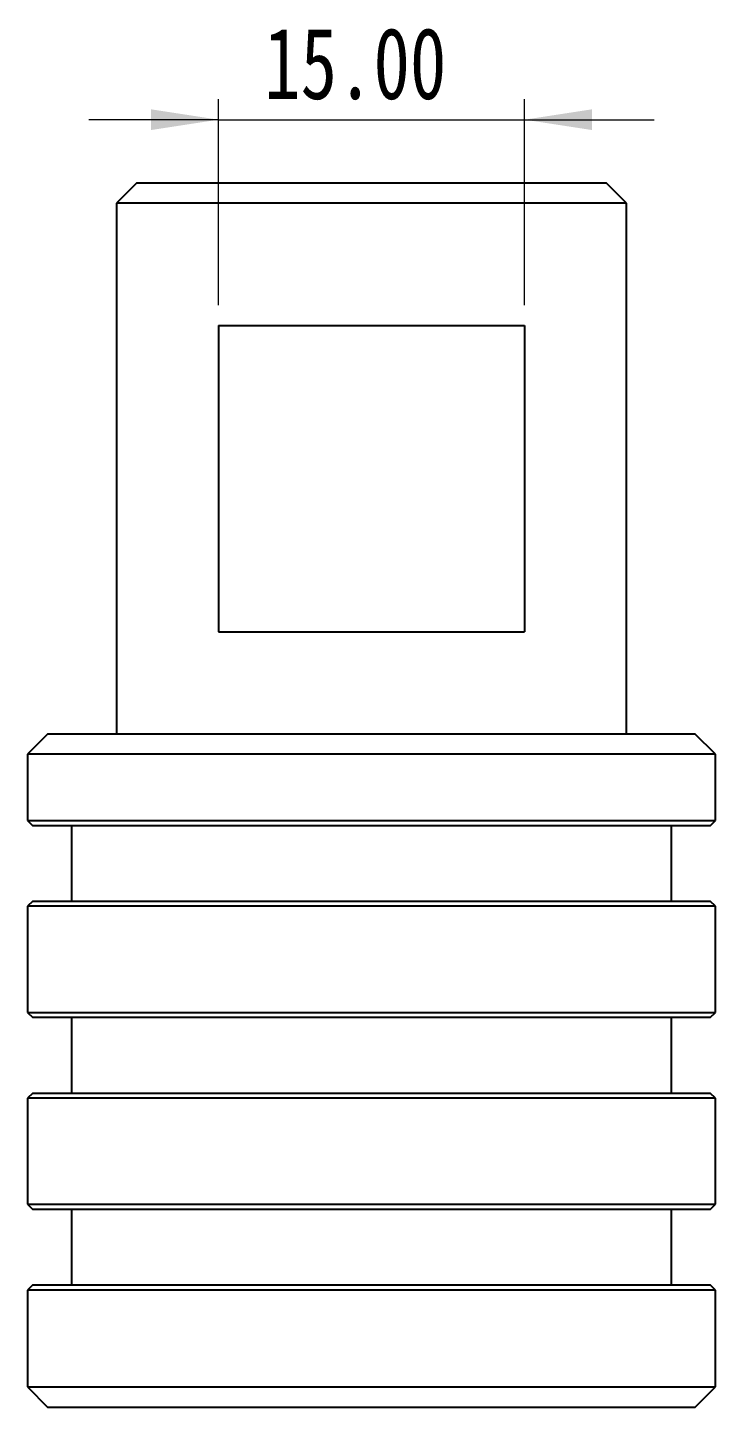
# Model space of a CAD drawing. Header units: millimetres. Extents: x 18 to 361, y 95 to 272.
# Drawn here: x 146.2 to 179.9, y 115.6 to 183.2 of the extents above; entities that cross this region are included whole.
import ezdxf

# ---------------------------------------------------------------- set-up
doc = ezdxf.new("R2010")
doc.units = ezdxf.units.MM
doc.styles.add('SLDTEXTSTYLE0', font='TXT', dxfattribs={"width": 0.75})
doc.dimstyles.new('SLDDIMSTYLE0', dxfattribs={"dimtxt": 3.5, "dimasz": 3.302, "dimexe": 0, "dimexo": 0.0625, "dimgap": 0.875, "dimtad": 1, "dimrnd": 1e-09, "dimzin": 4, "dimdsep": 46, "dimtxsty": 'SLDTEXTSTYLE0', "dimsah": 1, "dimcen": 0.09, "dimadec": 0, "dimazin": 1, "dimtfac": 1, "dimtmove": 0, "dimatfit": 0, "dimfxl": 0, "dimfrac": 2, "dimtolj": 1, "dimtzin": 12, "dimarcsym": 0})

# ---------------------------------------------------------------- blocks, each defined once
blk = doc.blocks.new('_D_14')
at = {"color": 7, "linetype": 'Continuous', "lineweight": 0}
for p, q in [((155.591, 169.589), (155.591, 179.681)), ((170.591, 169.589), (170.591, 179.681)), ((155.591, 178.681), (149.241, 178.681)), ((155.591, 178.681), (170.591, 178.681)), ((170.591, 178.681), (176.941, 178.681))]:
    blk.add_line(p, q, dxfattribs=at)
at = {"color": 7, "linetype": 'Continuous', "lineweight": 18}
for points in [[(155.591, 178.681), (152.289, 179.189), (152.289, 178.173)], [(170.591, 178.681), (173.893, 178.173), (173.893, 179.189)]]:
    blk.add_solid(points, dxfattribs=at)
at = {"color": 7, "linetype": 'Continuous', "lineweight": 18, "insert": (157.831, 183.192), "char_height": 3.5, "attachment_point": 1, "style": 'SLDTEXTSTYLE0'}
blk.add_mtext('15.00', dxfattribs=at)

msp = doc.modelspace()

# ---------------------------------------------------------------- linework, layer by layer
at = {"color": 7, "linetype": 'Continuous', "lineweight": 25}
for p, q in [((151.591, 175.589), (150.591, 174.589)), ((151.591, 175.589), (174.591, 175.589)), ((175.591, 174.589), (174.591, 175.589)), ((150.591, 174.589), (150.591, 148.589)), ((175.591, 174.589), (150.591, 174.589)), ((175.591, 148.589), (175.591, 174.589)), ((155.591, 168.589), (170.591, 168.589)), ((155.591, 168.589), (155.591, 153.589)), ((170.591, 168.589), (170.591, 153.589)), ((155.591, 153.589), (170.591, 153.589)), ((147.241, 148.589), (146.241, 147.589)), ((147.241, 148.589), (178.941, 148.589)), ((179.941, 147.589), (178.941, 148.589)), ((146.241, 147.589), (146.241, 144.339)), ((179.941, 147.589), (146.241, 147.589)), ((179.941, 144.339), (179.941, 147.589)), ((146.241, 144.339), (146.491, 144.089)), ((146.241, 144.339), (179.941, 144.339)), ((179.691, 144.089), (146.491, 144.089)), ((148.391, 144.089), (148.391, 140.389)), ((177.791, 140.389), (177.791, 144.089)), ((179.691, 144.089), (179.941, 144.339)), ((146.491, 140.389), (146.241, 140.139)), ((146.241, 140.139), (146.241, 134.939)), ((179.941, 140.139), (146.241, 140.139)), ((146.491, 140.389), (179.691, 140.389)), ((179.941, 140.139), (179.691, 140.389)), ((179.941, 134.939), (179.941, 140.139)), ((146.241, 134.939), (146.491, 134.689)), ((146.241, 134.939), (179.941, 134.939)), ((179.691, 134.689), (146.491, 134.689)), ((148.391, 134.689), (148.391, 130.989)), ((177.791, 130.989), (177.791, 134.689)), ((179.691, 134.689), (179.941, 134.939)), ((146.491, 130.989), (146.241, 130.739)), ((146.241, 130.739), (146.241, 125.539)), ((179.941, 130.739), (146.241, 130.739)), ((146.491, 130.989), (179.691, 130.989)), ((179.941, 130.739), (179.691, 130.989)), ((179.941, 125.539), (179.941, 130.739)), ((146.241, 125.539), (146.491, 125.289)), ((146.241, 125.539), (179.941, 125.539)), ((179.691, 125.289), (146.491, 125.289)), ((148.391, 125.289), (148.391, 121.589)), ((177.791, 121.589), (177.791, 125.289)), ((179.691, 125.289), (179.941, 125.539)), ((146.491, 121.589), (146.241, 121.339)), ((146.241, 121.339), (146.241, 116.589)), ((179.941, 121.339), (146.241, 121.339)), ((146.491, 121.589), (179.691, 121.589)), ((179.941, 121.339), (179.691, 121.589)), ((179.941, 116.589), (179.941, 121.339)), ((146.241, 116.589), (147.241, 115.589)), ((146.241, 116.589), (179.941, 116.589)), ((178.941, 115.589), (179.941, 116.589)), ((178.941, 115.589), (147.241, 115.589))]:
    msp.add_line(p, q, dxfattribs=at)

# ---------------------------------------------------------------- dimensions: what is measured, and where the dimension line sits
at = {"color": 7, "linetype": 'Continuous', "lineweight": 18}
dim = msp.add_linear_dim(base=(170.591, 178.681), p1=(155.591, 168.589), p2=(170.591, 168.589), dimstyle='SLDDIMSTYLE0', dxfattribs=at)
dim.commit()
dim.dimension.update_dxf_attribs({"geometry": '_D_14', "text_midpoint": (163.65, 178.681), "dimtype": 160})

doc.saveas('drawing.dxf')
